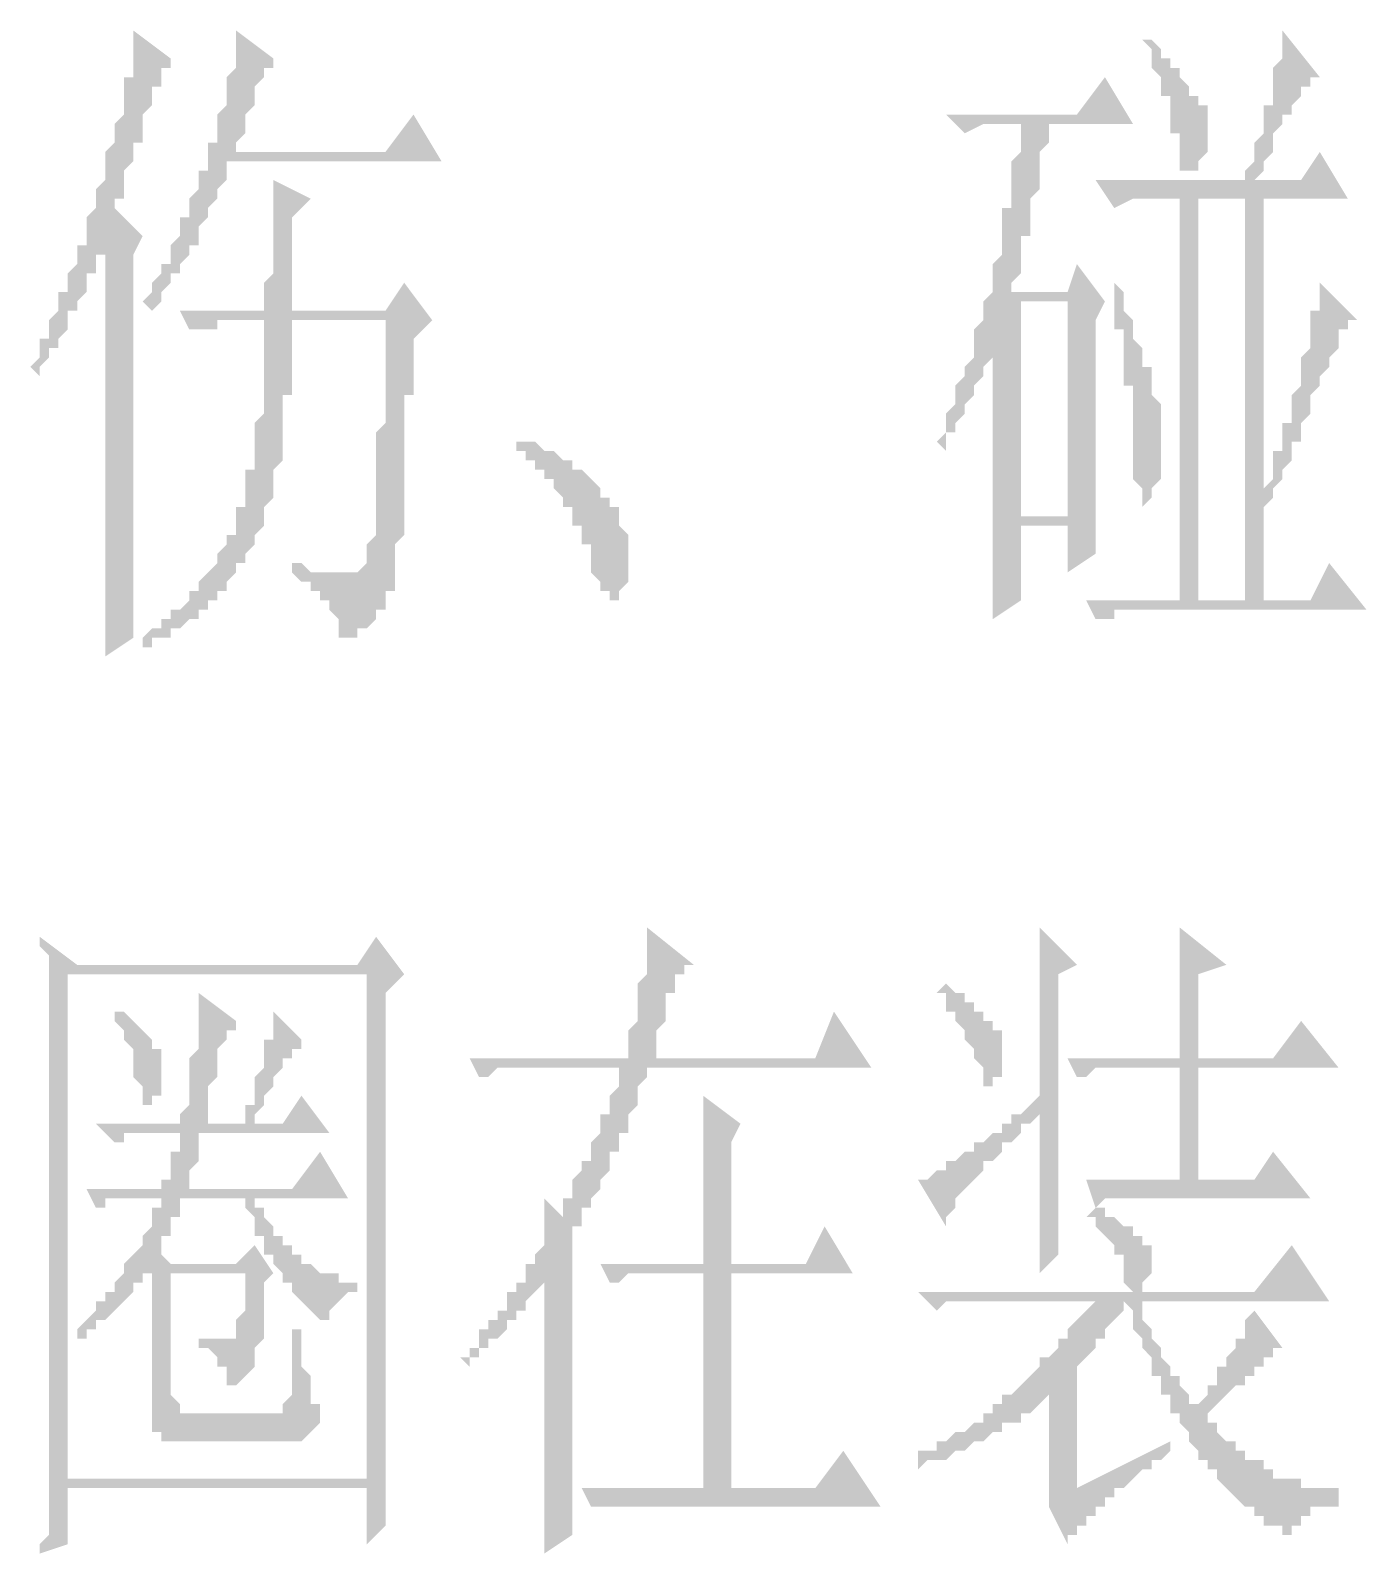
# Model space of a CAD drawing. Header units: millimetres. Extents: x 0 to 275, y 0 to 194.
# Drawn here: x 206.12 to 215.2, y 100.94 to 111.29 of the extents above; entities that cross this region are included whole.
import ezdxf

# ---------------------------------------------------------------- set-up
doc = ezdxf.new("R2010")
doc.units = ezdxf.units.MM

msp = doc.modelspace()

# ---------------------------------------------------------------- hatches: boundary and pattern name
h = msp.add_hatch(color=0)
h.paths.add_polyline_path([(206.629, 107.039833), (206.8195, 107.166833), (206.8195, 109.770333), (206.883, 109.897333), (206.6925, 110.087833), (206.6925, 110.151333), (206.756, 110.151333), (206.756, 110.214833), (206.756, 110.278333), (206.756, 110.341833), (206.8195, 110.405333), (206.8195, 110.468833), (206.8195, 110.532333), (206.883, 110.532333), (206.883, 110.595833), (206.883, 110.659333), (206.883, 110.722833), (206.9465, 110.786333), (206.9465, 110.849833), (206.9465, 110.913333), (207.01, 110.913333), (207.01, 110.976833), (207.01, 111.040333), (207.0735, 111.040333), (207.0735, 111.103833), (206.8195, 111.294333), (206.8195, 111.230833), (206.8195, 111.167333), (206.8195, 111.103833), (206.8195, 111.040333), (206.8195, 110.976833), (206.756, 110.976833), (206.756, 110.913333), (206.756, 110.849833), (206.756, 110.786333), (206.756, 110.722833), (206.6925, 110.659333), (206.6925, 110.595833), (206.6925, 110.532333), (206.629, 110.468833), (206.629, 110.405333), (206.629, 110.341833), (206.629, 110.278333), (206.5655, 110.214833), (206.5655, 110.151333), (206.5655, 110.087833), (206.502, 110.024333), (206.502, 109.960833), (206.502, 109.897333), (206.502, 109.833833), (206.4385, 109.833833), (206.4385, 109.770333), (206.4385, 109.706833), (206.375, 109.643333), (206.375, 109.579833), (206.375, 109.516333), (206.3115, 109.516333), (206.3115, 109.452833), (206.3115, 109.389333), (206.248, 109.325833), (206.248, 109.262333), (206.248, 109.198833), (206.1845, 109.198833), (206.1845, 109.135333), (206.1845, 109.071833), (206.121, 109.008333), (206.1845, 108.944833), (206.1845, 109.008333), (206.248, 109.071833), (206.248, 109.135333), (206.3115, 109.135333), (206.3115, 109.198833), (206.375, 109.262333), (206.375, 109.325833), (206.375, 109.389333), (206.4385, 109.389333), (206.4385, 109.452833), (206.502, 109.516333), (206.502, 109.579833), (206.502, 109.643333), (206.5655, 109.643333), (206.5655, 109.706833), (206.5655, 109.770333), (206.629, 109.770333), (206.629, 109.833833), (206.629, 109.897333), (206.629, 107.992333), (206.629, 107.928833), (206.629, 107.865333), (206.629, 107.801833), (206.629, 107.738333), (206.629, 107.674833), (206.629, 107.611333), (206.629, 107.547833), (206.629, 107.484333), (206.629, 107.420833), (206.629, 107.357333), (206.629, 107.293833), (206.629, 107.230333), (206.629, 107.166833), (206.629, 107.103333)])
h.paths.add_polyline_path([(207.518, 111.294333), (207.518, 111.230833), (207.518, 111.167333), (207.518, 111.103833), (207.518, 111.040333), (207.4545, 110.976833), (207.4545, 110.913333), (207.4545, 110.849833), (207.4545, 110.786333), (207.391, 110.722833), (207.391, 110.659333), (207.391, 110.595833), (207.391, 110.532333), (207.3275, 110.532333), (207.3275, 110.468833), (207.3275, 110.405333), (207.3275, 110.341833), (207.264, 110.341833), (207.264, 110.278333), (207.264, 110.214833), (207.2005, 110.151333), (207.2005, 110.087833), (207.2005, 110.024333), (207.137, 110.024333), (207.137, 109.960833), (207.137, 109.897333), (207.0735, 109.833833), (207.0735, 109.770333), (207.0735, 109.706833), (207.01, 109.706833), (207.01, 109.643333), (206.9465, 109.579833), (206.9465, 109.516333), (206.883, 109.452833), (206.9465, 109.389333), (207.01, 109.452833), (207.01, 109.516333), (207.0735, 109.579833), (207.0735, 109.643333), (207.137, 109.643333), (207.137, 109.706833), (207.2005, 109.770333), (207.2005, 109.833833), (207.264, 109.833833), (207.264, 109.897333), (207.264, 109.960833), (207.3275, 110.024333), (207.3275, 110.087833), (207.391, 110.151333), (207.391, 110.214833), (207.4545, 110.278333), (207.4545, 110.341833), (207.4545, 110.405333), (207.518, 110.405333), (208.915, 110.405333), (208.7245, 110.722833), (208.534, 110.468833), (207.518, 110.468833), (207.518, 110.532333), (207.5815, 110.595833), (207.5815, 110.659333), (207.5815, 110.722833), (207.645, 110.786333), (207.645, 110.849833), (207.645, 110.913333), (207.7085, 110.976833), (207.7085, 111.040333), (207.772, 111.040333), (207.772, 111.103833)])
h.paths.add_polyline_path([(207.7085, 109.389333), (207.137, 109.389333), (207.2005, 109.262333), (207.264, 109.262333), (207.3275, 109.262333), (207.391, 109.262333), (207.391, 109.325833), (207.4545, 109.325833), (207.7085, 109.325833), (207.7085, 109.262333), (207.7085, 109.198833), (207.7085, 109.135333), (207.7085, 109.071833), (207.7085, 109.008333), (207.7085, 108.944833), (207.7085, 108.881333), (207.7085, 108.817833), (207.7085, 108.754333), (207.7085, 108.690833), (207.645, 108.627333), (207.645, 108.563833), (207.645, 108.500333), (207.645, 108.436833), (207.645, 108.373333), (207.645, 108.309833), (207.5815, 108.309833), (207.5815, 108.246333), (207.5815, 108.182833), (207.5815, 108.119333), (207.5815, 108.055833), (207.518, 108.055833), (207.518, 107.992333), (207.518, 107.928833), (207.518, 107.865333), (207.4545, 107.865333), (207.4545, 107.801833), (207.391, 107.738333), (207.391, 107.674833), (207.3275, 107.611333), (207.264, 107.547833), (207.264, 107.484333), (207.2005, 107.484333), (207.2005, 107.420833), (207.137, 107.357333), (207.0735, 107.357333), (207.0735, 107.293833), (207.01, 107.293833), (207.01, 107.230333), (206.9465, 107.230333), (206.883, 107.166833), (206.883, 107.103333), (206.9465, 107.103333), (206.9465, 107.166833), (207.01, 107.166833), (207.0735, 107.166833), (207.0735, 107.230333), (207.137, 107.230333), (207.2005, 107.293833), (207.264, 107.293833), (207.264, 107.357333), (207.3275, 107.357333), (207.3275, 107.420833), (207.391, 107.420833), (207.391, 107.484333), (207.4545, 107.484333), (207.4545, 107.547833), (207.518, 107.611333), (207.518, 107.674833), (207.5815, 107.674833), (207.5815, 107.738333), (207.645, 107.801833), (207.645, 107.865333), (207.7085, 107.928833), (207.7085, 107.992333), (207.7085, 108.055833), (207.772, 108.119333), (207.772, 108.182833), (207.772, 108.246333), (207.772, 108.309833), (207.8355, 108.373333), (207.8355, 108.436833), (207.8355, 108.500333), (207.8355, 108.563833), (207.8355, 108.627333), (207.8355, 108.690833), (207.8355, 108.754333), (207.8355, 108.817833), (207.899, 108.817833), (207.899, 108.881333), (207.899, 108.944833), (207.899, 109.008333), (207.899, 109.071833), (207.899, 109.135333), (207.899, 109.198833), (207.899, 109.262333), (207.899, 109.325833), (208.534, 109.325833), (208.534, 109.198833), (208.534, 109.135333), (208.534, 109.071833), (208.534, 109.008333), (208.534, 108.944833), (208.534, 108.881333), (208.534, 108.817833), (208.534, 108.754333), (208.534, 108.690833), (208.534, 108.627333), (208.4705, 108.563833), (208.4705, 108.500333), (208.4705, 108.436833), (208.4705, 108.373333), (208.4705, 108.309833), (208.4705, 108.246333), (208.4705, 108.182833), (208.4705, 108.119333), (208.4705, 108.055833), (208.4705, 107.992333), (208.4705, 107.928833), (208.4705, 107.865333), (208.407, 107.801833), (208.407, 107.738333), (208.407, 107.674833), (208.3435, 107.611333), (208.28, 107.611333), (208.2165, 107.611333), (208.153, 107.611333), (208.0895, 107.611333), (208.026, 107.611333), (207.9625, 107.674833), (207.899, 107.674833), (207.899, 107.611333), (207.9625, 107.547833), (208.026, 107.547833), (208.026, 107.484333), (208.0895, 107.484333), (208.0895, 107.420833), (208.153, 107.420833), (208.153, 107.357333), (208.2165, 107.293833), (208.2165, 107.230333), (208.2165, 107.166833), (208.28, 107.166833), (208.3435, 107.166833), (208.3435, 107.230333), (208.407, 107.230333), (208.4705, 107.293833), (208.4705, 107.357333), (208.534, 107.357333), (208.534, 107.420833), (208.534, 107.484333), (208.5975, 107.484333), (208.5975, 107.547833), (208.5975, 107.611333), (208.5975, 107.674833), (208.5975, 107.738333), (208.5975, 107.801833), (208.661, 107.865333), (208.661, 107.928833), (208.661, 107.992333), (208.661, 108.055833), (208.661, 108.119333), (208.661, 108.182833), (208.661, 108.246333), (208.661, 108.309833), (208.661, 108.373333), (208.661, 108.436833), (208.661, 108.500333), (208.661, 108.563833), (208.661, 108.627333), (208.661, 108.690833), (208.661, 108.754333), (208.661, 108.817833), (208.7245, 108.817833), (208.7245, 108.881333), (208.7245, 108.944833), (208.7245, 109.008333), (208.7245, 109.071833), (208.7245, 109.135333), (208.7245, 109.198833), (208.8515, 109.325833), (208.661, 109.579833), (208.534, 109.389333), (207.899, 109.389333), (207.899, 109.452833), (207.899, 109.516333), (207.899, 109.579833), (207.899, 109.643333), (207.899, 109.706833), (207.899, 109.770333), (207.899, 109.833833), (207.899, 109.897333), (207.899, 109.960833), (207.899, 110.024333), (208.026, 110.151333), (207.772, 110.278333), (207.772, 110.214833), (207.772, 110.151333), (207.772, 110.087833), (207.772, 110.024333), (207.772, 109.960833), (207.772, 109.897333), (207.772, 109.833833), (207.772, 109.770333), (207.772, 109.706833), (207.772, 109.643333), (207.7085, 109.579833), (207.7085, 109.516333), (207.7085, 109.452833)])
h = msp.add_hatch(color=0)
h.paths.add_polyline_path([(213.36, 110.278333), (213.487, 110.087833), (213.614, 110.151333), (213.9315, 110.151333), (213.9315, 107.420833), (213.2965, 107.420833), (213.36, 107.293833), (213.4235, 107.293833), (213.487, 107.293833), (213.487, 107.357333), (213.5505, 107.357333), (213.614, 107.357333), (215.2015, 107.357333), (214.9475, 107.674833), (214.8205, 107.420833), (214.503, 107.420833), (214.503, 108.055833), (214.5665, 108.119333), (214.5665, 108.182833), (214.63, 108.246333), (214.63, 108.309833), (214.6935, 108.373333), (214.6935, 108.436833), (214.6935, 108.500333), (214.757, 108.500333), (214.757, 108.563833), (214.757, 108.627333), (214.8205, 108.690833), (214.8205, 108.754333), (214.8205, 108.817833), (214.884, 108.881333), (214.884, 108.944833), (214.9475, 109.008333), (214.9475, 109.071833), (215.011, 109.135333), (215.011, 109.198833), (215.011, 109.262333), (215.0745, 109.262333), (215.0745, 109.325833), (215.138, 109.325833), (214.884, 109.579833), (214.884, 109.516333), (214.884, 109.452833), (214.884, 109.389333), (214.8205, 109.389333), (214.8205, 109.325833), (214.8205, 109.262333), (214.8205, 109.198833), (214.8205, 109.135333), (214.757, 109.071833), (214.757, 109.008333), (214.757, 108.944833), (214.757, 108.881333), (214.6935, 108.817833), (214.6935, 108.754333), (214.6935, 108.690833), (214.6935, 108.627333), (214.63, 108.627333), (214.63, 108.563833), (214.63, 108.500333), (214.63, 108.436833), (214.5665, 108.436833), (214.5665, 108.373333), (214.5665, 108.309833), (214.5665, 108.246333), (214.503, 108.182833), (214.503, 110.151333), (215.0745, 110.151333), (214.884, 110.468833), (214.757, 110.278333), (214.4395, 110.278333), (214.503, 110.341833), (214.503, 110.405333), (214.5665, 110.468833), (214.5665, 110.532333), (214.5665, 110.595833), (214.63, 110.659333), (214.63, 110.722833), (214.6935, 110.722833), (214.6935, 110.786333), (214.757, 110.849833), (214.757, 110.913333), (214.8205, 110.913333), (214.8205, 110.976833), (214.884, 110.976833), (214.63, 111.294333), (214.63, 111.230833), (214.63, 111.167333), (214.63, 111.103833), (214.5665, 111.040333), (214.5665, 110.976833), (214.5665, 110.913333), (214.5665, 110.849833), (214.5665, 110.786333), (214.503, 110.786333), (214.503, 110.722833), (214.503, 110.659333), (214.503, 110.595833), (214.4395, 110.532333), (214.4395, 110.468833), (214.4395, 110.405333), (214.376, 110.341833), (214.376, 110.278333)])
h.paths.add_polyline_path([(214.0585, 110.151333), (214.376, 110.151333), (214.376, 107.420833), (214.0585, 107.420833)])
h.paths.add_polyline_path([(213.741, 111.230833), (213.6775, 111.230833), (213.741, 111.167333), (213.741, 111.103833), (213.741, 111.040333), (213.8045, 110.976833), (213.8045, 110.913333), (213.8045, 110.849833), (213.868, 110.849833), (213.868, 110.786333), (213.868, 110.722833), (213.868, 110.659333), (213.868, 110.595833), (213.9315, 110.595833), (213.9315, 110.532333), (213.9315, 110.468833), (213.9315, 110.405333), (213.9315, 110.341833), (213.995, 110.341833), (213.995, 110.278333), (213.995, 110.341833), (214.0585, 110.341833), (214.0585, 110.405333), (214.122, 110.468833), (214.122, 110.532333), (214.122, 110.595833), (214.122, 110.659333), (214.122, 110.722833), (214.122, 110.786333), (214.0585, 110.786333), (214.0585, 110.849833), (213.995, 110.849833), (213.995, 110.913333), (213.9315, 110.976833), (213.9315, 111.040333), (213.868, 111.040333), (213.868, 111.103833), (213.8045, 111.103833), (213.8045, 111.167333)])
h.paths.add_polyline_path([(213.487, 109.579833), (213.487, 109.516333), (213.487, 109.452833), (213.487, 109.389333), (213.487, 109.325833), (213.487, 109.262333), (213.5505, 109.262333), (213.5505, 109.198833), (213.5505, 109.135333), (213.5505, 109.071833), (213.5505, 109.008333), (213.5505, 108.944833), (213.5505, 108.881333), (213.614, 108.881333), (213.614, 108.817833), (213.614, 108.754333), (213.614, 108.690833), (213.614, 108.627333), (213.614, 108.563833), (213.614, 108.500333), (213.614, 108.436833), (213.614, 108.373333), (213.614, 108.309833), (213.614, 108.246333), (213.6775, 108.182833), (213.6775, 108.119333), (213.6775, 108.055833), (213.741, 108.119333), (213.741, 108.182833), (213.8045, 108.246333), (213.8045, 108.309833), (213.8045, 108.373333), (213.8045, 108.436833), (213.8045, 108.500333), (213.8045, 108.563833), (213.8045, 108.627333), (213.8045, 108.690833), (213.8045, 108.754333), (213.741, 108.817833), (213.741, 108.881333), (213.741, 108.944833), (213.741, 109.008333), (213.6775, 109.008333), (213.6775, 109.071833), (213.6775, 109.135333), (213.614, 109.198833), (213.614, 109.262333), (213.614, 109.325833), (213.5505, 109.389333), (213.5505, 109.452833), (213.5505, 109.516333)])
h.paths.add_polyline_path([(212.852, 109.452833), (213.1695, 109.452833), (213.1695, 107.992333), (212.852, 107.992333)])
h.paths.add_polyline_path([(212.6615, 107.293833), (212.852, 107.420833), (212.852, 107.928833), (213.1695, 107.928833), (213.1695, 107.611333), (213.36, 107.738333), (213.36, 107.801833), (213.36, 107.865333), (213.36, 107.928833), (213.36, 107.992333), (213.36, 108.055833), (213.36, 108.119333), (213.36, 108.182833), (213.36, 108.246333), (213.36, 108.309833), (213.36, 108.373333), (213.36, 108.436833), (213.36, 108.500333), (213.36, 108.563833), (213.36, 108.627333), (213.36, 108.690833), (213.36, 108.754333), (213.36, 108.817833), (213.36, 108.881333), (213.36, 108.944833), (213.36, 109.008333), (213.36, 109.071833), (213.36, 109.135333), (213.36, 109.198833), (213.36, 109.325833), (213.4235, 109.452833), (213.233, 109.706833), (213.1695, 109.516333), (212.7885, 109.516333), (212.7885, 109.579833), (212.852, 109.643333), (212.852, 109.706833), (212.852, 109.770333), (212.852, 109.833833), (212.852, 109.897333), (212.9155, 109.897333), (212.9155, 109.960833), (212.9155, 110.024333), (212.9155, 110.087833), (212.9155, 110.151333), (212.979, 110.214833), (212.979, 110.278333), (212.979, 110.341833), (212.979, 110.405333), (212.979, 110.468833), (213.0425, 110.532333), (213.0425, 110.595833), (213.0425, 110.659333), (213.614, 110.659333), (213.4235, 110.976833), (213.233, 110.722833), (212.344, 110.722833), (212.471, 110.595833), (212.598, 110.659333), (212.852, 110.659333), (212.852, 110.595833), (212.852, 110.532333), (212.852, 110.468833), (212.7885, 110.405333), (212.7885, 110.341833), (212.7885, 110.278333), (212.7885, 110.214833), (212.7885, 110.151333), (212.7885, 110.087833), (212.725, 110.087833), (212.725, 110.024333), (212.725, 109.960833), (212.725, 109.897333), (212.725, 109.833833), (212.725, 109.770333), (212.6615, 109.706833), (212.6615, 109.643333), (212.6615, 109.579833), (212.6615, 109.516333), (212.598, 109.452833), (212.598, 109.389333), (212.598, 109.325833), (212.5345, 109.262333), (212.5345, 109.198833), (212.5345, 109.135333), (212.5345, 109.071833), (212.471, 109.008333), (212.471, 108.944833), (212.4075, 108.881333), (212.4075, 108.817833), (212.4075, 108.754333), (212.344, 108.690833), (212.344, 108.627333), (212.344, 108.563833), (212.2805, 108.500333), (212.344, 108.436833), (212.344, 108.500333), (212.344, 108.563833), (212.4075, 108.563833), (212.4075, 108.627333), (212.471, 108.690833), (212.471, 108.754333), (212.5345, 108.817833), (212.5345, 108.881333), (212.598, 108.944833), (212.598, 109.008333), (212.6615, 109.071833), (212.6615, 109.135333), (212.6615, 109.071833), (212.6615, 109.008333), (212.6615, 108.944833), (212.6615, 108.881333), (212.6615, 108.817833), (212.6615, 108.754333), (212.6615, 108.690833), (212.6615, 108.627333), (212.6615, 108.563833), (212.6615, 108.500333), (212.6615, 108.436833), (212.6615, 108.373333), (212.6615, 108.309833), (212.6615, 108.246333), (212.6615, 108.182833), (212.6615, 108.119333), (212.6615, 108.055833), (212.6615, 107.992333), (212.6615, 107.928833), (212.6615, 107.865333), (212.6615, 107.801833), (212.6615, 107.738333), (212.6615, 107.674833), (212.6615, 107.611333), (212.6615, 107.547833), (212.6615, 107.484333), (212.6615, 107.420833), (212.6615, 107.357333)])
h = msp.add_hatch(color=0)
h.dxf.hatch_style = 2
h.paths.add_polyline_path([(209.423, 108.436833), (209.423, 108.500333), (209.4865, 108.500333), (209.55, 108.500333), (209.6135, 108.436833), (209.677, 108.436833), (209.7405, 108.373333), (209.804, 108.373333), (209.804, 108.309833), (209.8675, 108.309833), (209.931, 108.246333), (209.9945, 108.182833), (209.9945, 108.119333), (210.058, 108.119333), (210.058, 108.055833), (210.1215, 108.055833), (210.1215, 107.992333), (210.1215, 107.928833), (210.185, 107.865333), (210.185, 107.801833), (210.185, 107.738333), (210.185, 107.674833), (210.185, 107.611333), (210.185, 107.547833), (210.1215, 107.484333), (210.1215, 107.420833), (210.058, 107.420833), (210.058, 107.484333), (209.9945, 107.484333), (209.9945, 107.547833), (209.931, 107.611333), (209.931, 107.674833), (209.931, 107.738333), (209.931, 107.801833), (209.8675, 107.801833), (209.8675, 107.865333), (209.8675, 107.928833), (209.804, 107.928833), (209.804, 107.992333), (209.804, 108.055833), (209.7405, 108.055833), (209.7405, 108.119333), (209.677, 108.182833), (209.677, 108.246333), (209.6135, 108.246333), (209.6135, 108.309833), (209.55, 108.309833), (209.55, 108.373333), (209.4865, 108.373333), (209.4865, 108.436833)])
h = msp.add_hatch(color=0)
h.paths.add_polyline_path([(209.6135, 103.039333), (209.55, 102.975833), (209.55, 102.912333), (209.4865, 102.912333), (209.4865, 102.848833), (209.4865, 102.785333), (209.423, 102.785333), (209.423, 102.721833), (209.3595, 102.721833), (209.3595, 102.658333), (209.3595, 102.594833), (209.296, 102.594833), (209.296, 102.531333), (209.2325, 102.531333), (209.2325, 102.467833), (209.169, 102.467833), (209.169, 102.404333), (209.169, 102.340833), (209.1055, 102.340833), (209.1055, 102.277333), (209.042, 102.277333), (209.1055, 102.213833), (209.1055, 102.277333), (209.169, 102.277333), (209.169, 102.340833), (209.2325, 102.340833), (209.2325, 102.404333), (209.296, 102.404333), (209.3595, 102.467833), (209.3595, 102.531333), (209.423, 102.531333), (209.423, 102.594833), (209.4865, 102.594833), (209.4865, 102.658333), (209.55, 102.721833), (209.6135, 102.785333), (209.6135, 101.451833), (209.6135, 101.388333), (209.6135, 101.324833), (209.6135, 101.261333), (209.6135, 101.197833), (209.6135, 101.134333), (209.6135, 101.070833), (209.6135, 101.007333), (209.6135, 100.943833), (209.804, 101.070833), (209.804, 103.102833), (209.804, 103.166333), (209.8675, 103.166333), (209.8675, 103.229833), (209.8675, 103.293333), (209.931, 103.293333), (209.931, 103.356833), (209.9945, 103.420333), (209.9945, 103.483833), (210.058, 103.547333), (210.058, 103.610833), (210.058, 103.674333), (210.1215, 103.674333), (210.1215, 103.737833), (210.1215, 103.801333), (210.185, 103.801333), (210.185, 103.864833), (210.185, 103.928333), (210.2485, 103.991833), (210.2485, 104.055333), (210.2485, 104.118833), (210.312, 104.182333), (210.312, 104.245833), (211.836, 104.245833), (211.582, 104.626833), (211.455, 104.309333), (210.3755, 104.309333), (210.3755, 104.372833), (210.3755, 104.436333), (210.3755, 104.499833), (210.439, 104.563333), (210.439, 104.626833), (210.439, 104.690333), (210.439, 104.753833), (210.5025, 104.753833), (210.5025, 104.817333), (210.5025, 104.880833), (210.566, 104.880833), (210.566, 104.944333), (210.6295, 104.944333), (210.312, 105.198333), (210.312, 105.134833), (210.312, 105.071333), (210.312, 105.007833), (210.312, 104.944333), (210.312, 104.880833), (210.2485, 104.817333), (210.2485, 104.753833), (210.2485, 104.690333), (210.2485, 104.626833), (210.2485, 104.563333), (210.185, 104.499833), (210.185, 104.436333), (210.185, 104.372833), (210.185, 104.309333), (209.1055, 104.309333), (209.169, 104.182333), (209.2325, 104.182333), (209.296, 104.245833), (209.3595, 104.245833), (209.423, 104.245833), (210.1215, 104.245833), (210.1215, 104.182333), (210.1215, 104.118833), (210.058, 104.055333), (210.058, 103.991833), (210.058, 103.928333), (209.9945, 103.928333), (209.9945, 103.864833), (209.9945, 103.801333), (209.931, 103.737833), (209.931, 103.674333), (209.931, 103.610833), (209.8675, 103.610833), (209.8675, 103.547333), (209.804, 103.483833), (209.804, 103.420333), (209.804, 103.356833), (209.7405, 103.356833), (209.7405, 103.293333), (209.7405, 103.229833), (209.6135, 103.356833), (209.6135, 103.293333), (209.6135, 103.229833), (209.6135, 103.166333), (209.6135, 103.102833)])
h.paths.add_polyline_path([(210.693, 103.547333), (210.693, 102.912333), (209.9945, 102.912333), (210.058, 102.785333), (210.1215, 102.785333), (210.185, 102.848833), (210.2485, 102.848833), (210.312, 102.848833), (210.693, 102.848833), (210.693, 101.388333), (209.8675, 101.388333), (209.931, 101.261333), (209.9945, 101.261333), (210.058, 101.261333), (210.1215, 101.261333), (210.185, 101.261333), (211.8995, 101.261333), (211.6455, 101.642333), (211.455, 101.388333), (210.8835, 101.388333), (210.8835, 102.848833), (211.709, 102.848833), (211.5185, 103.166333), (211.3915, 102.912333), (210.8835, 102.912333), (210.8835, 103.737833), (210.947, 103.864833), (210.693, 104.055333), (210.693, 103.991833), (210.693, 103.928333), (210.693, 103.864833), (210.693, 103.801333), (210.693, 103.737833), (210.693, 103.674333), (210.693, 103.610833)])
h = msp.add_hatch(color=0)
h.paths.add_polyline_path([(212.344, 104.817333), (212.2805, 104.753833), (212.344, 104.753833), (212.344, 104.690333), (212.344, 104.626833), (212.4075, 104.626833), (212.4075, 104.563333), (212.471, 104.499833), (212.471, 104.436333), (212.5345, 104.372833), (212.5345, 104.309333), (212.598, 104.245833), (212.598, 104.182333), (212.598, 104.118833), (212.6615, 104.118833), (212.6615, 104.182333), (212.725, 104.182333), (212.725, 104.245833), (212.725, 104.309333), (212.725, 104.372833), (212.725, 104.436333), (212.725, 104.499833), (212.6615, 104.499833), (212.6615, 104.563333), (212.598, 104.563333), (212.598, 104.626833), (212.5345, 104.626833), (212.5345, 104.690333), (212.471, 104.690333), (212.471, 104.753833), (212.4075, 104.753833)])
h.paths.add_polyline_path([(213.106, 104.880833), (213.233, 104.944333), (212.979, 105.198333), (212.979, 105.134833), (212.979, 105.071333), (212.979, 105.007833), (212.979, 104.944333), (212.979, 104.880833), (212.979, 104.817333), (212.979, 104.753833), (212.979, 104.690333), (212.979, 104.626833), (212.979, 104.563333), (212.979, 104.499833), (212.979, 104.436333), (212.979, 104.372833), (212.979, 104.309333), (212.979, 104.245833), (212.979, 104.182333), (212.979, 104.118833), (212.979, 104.055333), (212.9155, 103.991833), (212.852, 103.928333), (212.7885, 103.928333), (212.7885, 103.864833), (212.725, 103.864833), (212.725, 103.801333), (212.6615, 103.801333), (212.598, 103.737833), (212.5345, 103.737833), (212.5345, 103.674333), (212.471, 103.674333), (212.4075, 103.610833), (212.344, 103.610833), (212.344, 103.547333), (212.2805, 103.547333), (212.217, 103.483833), (212.1535, 103.483833), (212.344, 103.166333), (212.344, 103.229833), (212.4075, 103.293333), (212.4075, 103.356833), (212.471, 103.420333), (212.5345, 103.483833), (212.598, 103.547333), (212.598, 103.610833), (212.6615, 103.610833), (212.725, 103.674333), (212.725, 103.737833), (212.7885, 103.737833), (212.852, 103.801333), (212.852, 103.864833), (212.9155, 103.864833), (212.979, 103.928333), (212.979, 103.864833), (212.979, 103.801333), (212.979, 103.737833), (212.979, 103.674333), (212.979, 103.610833), (212.979, 103.547333), (212.979, 103.483833), (212.979, 103.420333), (212.979, 103.356833), (212.979, 103.293333), (212.979, 103.229833), (212.979, 103.166333), (212.979, 103.102833), (212.979, 103.039333), (212.979, 102.975833), (212.979, 102.912333), (212.979, 102.848833), (213.106, 102.975833)])
h.paths.add_polyline_path([(213.1695, 104.309333), (213.233, 104.182333), (213.2965, 104.182333), (213.36, 104.245833), (213.4235, 104.245833), (213.487, 104.245833), (213.9315, 104.245833), (213.9315, 103.483833), (213.2965, 103.483833), (213.36, 103.293333), (213.4235, 103.356833), (213.487, 103.356833), (213.5505, 103.356833), (213.614, 103.356833), (214.8205, 103.356833), (214.5665, 103.674333), (214.4395, 103.483833), (214.0585, 103.483833), (214.0585, 104.245833), (215.011, 104.245833), (214.757, 104.563333), (214.5665, 104.309333), (214.0585, 104.309333), (214.0585, 104.880833), (214.249, 104.944333), (213.9315, 105.198333), (213.9315, 105.134833), (213.9315, 105.071333), (213.9315, 105.007833), (213.9315, 104.944333), (213.9315, 104.880833), (213.9315, 104.817333), (213.9315, 104.753833), (213.9315, 104.690333), (213.9315, 104.626833), (213.9315, 104.563333), (213.9315, 104.499833), (213.9315, 104.436333), (213.9315, 104.372833), (213.9315, 104.309333)])
h.paths.add_polyline_path([(213.614, 102.721833), (212.1535, 102.721833), (212.2805, 102.594833), (212.344, 102.658333), (212.4075, 102.658333), (212.471, 102.658333), (212.5345, 102.658333), (213.36, 102.658333), (213.2965, 102.594833), (213.233, 102.531333), (213.1695, 102.467833), (213.1695, 102.404333), (213.106, 102.404333), (213.106, 102.340833), (213.0425, 102.277333), (212.979, 102.277333), (212.979, 102.213833), (212.9155, 102.150333), (212.852, 102.086833), (212.7885, 102.023333), (212.725, 102.023333), (212.725, 101.959833), (212.6615, 101.959833), (212.6615, 101.896333), (212.598, 101.896333), (212.598, 101.832833), (212.5345, 101.832833), (212.471, 101.769333), (212.4075, 101.769333), (212.344, 101.705833), (212.2805, 101.705833), (212.2805, 101.642333), (212.217, 101.642333), (212.1535, 101.642333), (212.1535, 101.515333), (212.217, 101.578833), (212.2805, 101.578833), (212.344, 101.578833), (212.4075, 101.642333), (212.471, 101.642333), (212.5345, 101.705833), (212.598, 101.705833), (212.6615, 101.769333), (212.725, 101.769333), (212.725, 101.832833), (212.7885, 101.832833), (212.852, 101.832833), (212.852, 101.896333), (212.9155, 101.896333), (212.979, 101.959833), (213.0425, 102.023333), (213.0425, 101.515333), (213.0425, 101.451833), (213.0425, 101.388333), (213.0425, 101.324833), (213.0425, 101.261333), (213.1695, 101.007333), (213.1695, 101.070833), (213.233, 101.070833), (213.233, 101.134333), (213.2965, 101.134333), (213.2965, 101.197833), (213.36, 101.197833), (213.36, 101.261333), (213.4235, 101.261333), (213.4235, 101.324833), (213.487, 101.324833), (213.487, 101.388333), (213.5505, 101.388333), (213.614, 101.451833), (213.6775, 101.515333), (213.741, 101.515333), (213.741, 101.578833), (213.8045, 101.578833), (213.868, 101.642333), (213.868, 101.705833), (213.233, 101.388333), (213.233, 102.213833), (213.2965, 102.277333), (213.36, 102.340833), (213.36, 102.404333), (213.4235, 102.404333), (213.4235, 102.467833), (213.487, 102.531333), (213.5505, 102.594833), (213.5505, 102.658333), (213.614, 102.594833), (213.614, 102.531333), (213.614, 102.467833), (213.6775, 102.404333), (213.6775, 102.340833), (213.741, 102.277333), (213.741, 102.213833), (213.741, 102.150333), (213.8045, 102.150333), (213.8045, 102.086833), (213.8045, 102.023333), (213.868, 102.023333), (213.868, 101.959833), (213.868, 101.896333), (213.9315, 101.896333), (213.9315, 101.832833), (213.995, 101.769333), (213.995, 101.705833), (214.0585, 101.642333), (214.0585, 101.578833), (214.122, 101.578833), (214.122, 101.515333), (214.1855, 101.515333), (214.1855, 101.451833), (214.249, 101.388333), (214.3125, 101.324833), (214.376, 101.261333), (214.4395, 101.261333), (214.4395, 101.197833), (214.503, 101.197833), (214.503, 101.134333), (214.5665, 101.134333), (214.63, 101.134333), (214.63, 101.070833), (214.6935, 101.070833), (214.6935, 101.134333), (214.757, 101.134333), (214.757, 101.197833), (214.8205, 101.197833), (214.8205, 101.261333), (214.884, 101.261333), (214.9475, 101.261333), (215.011, 101.261333), (215.011, 101.388333), (214.9475, 101.388333), (214.884, 101.388333), (214.8205, 101.388333), (214.757, 101.388333), (214.757, 101.451833), (214.6935, 101.451833), (214.63, 101.451833), (214.5665, 101.451833), (214.5665, 101.515333), (214.503, 101.515333), (214.503, 101.578833), (214.4395, 101.578833), (214.376, 101.578833), (214.376, 101.642333), (214.3125, 101.642333), (214.3125, 101.705833), (214.249, 101.705833), (214.1855, 101.769333), (214.1855, 101.832833), (214.122, 101.832833), (214.122, 101.896333), (214.0585, 101.896333), (214.122, 101.896333), (214.1855, 101.959833), (214.249, 102.023333), (214.3125, 102.086833), (214.376, 102.086833), (214.376, 102.150333), (214.4395, 102.150333), (214.4395, 102.213833), (214.503, 102.213833), (214.503, 102.277333), (214.5665, 102.277333), (214.5665, 102.340833), (214.63, 102.340833), (214.4395, 102.594833), (214.376, 102.531333), (214.376, 102.467833), (214.376, 102.404333), (214.3125, 102.404333), (214.3125, 102.340833), (214.249, 102.277333), (214.249, 102.213833), (214.1855, 102.213833), (214.1855, 102.150333), (214.1855, 102.086833), (214.122, 102.086833), (214.122, 102.023333), (214.0585, 101.959833), (213.995, 101.959833), (213.995, 102.023333), (213.9315, 102.086833), (213.9315, 102.150333), (213.868, 102.150333), (213.868, 102.213833), (213.8045, 102.277333), (213.8045, 102.340833), (213.741, 102.404333), (213.741, 102.467833), (213.6775, 102.531333), (213.6775, 102.594833), (213.6775, 102.658333), (213.614, 102.658333), (214.9475, 102.658333), (214.6935, 103.039333), (214.4395, 102.721833), (213.6775, 102.721833), (213.6775, 102.785333), (213.741, 102.848833), (213.741, 102.912333), (213.741, 102.975833), (213.741, 103.039333), (213.6775, 103.039333), (213.6775, 103.102833), (213.614, 103.102833), (213.614, 103.166333), (213.5505, 103.166333), (213.487, 103.229833), (213.4235, 103.229833), (213.4235, 103.293333), (213.36, 103.293333), (213.2965, 103.229833), (213.36, 103.229833), (213.36, 103.166333), (213.4235, 103.102833), (213.487, 103.039333), (213.487, 102.975833), (213.5505, 102.975833), (213.5505, 102.912333), (213.5505, 102.848833), (213.5505, 102.785333)])
h = msp.add_hatch(color=0)
h.paths.add_polyline_path([(206.1845, 105.134833), (206.1845, 105.071333), (206.248, 105.007833), (206.248, 104.944333), (206.248, 104.880833), (206.248, 104.817333), (206.248, 104.753833), (206.248, 104.690333), (206.248, 104.626833), (206.248, 104.563333), (206.248, 104.499833), (206.248, 101.705833), (206.248, 101.642333), (206.248, 101.578833), (206.248, 101.515333), (206.248, 101.451833), (206.248, 101.388333), (206.248, 101.324833), (206.248, 101.261333), (206.248, 101.197833), (206.248, 101.134333), (206.248, 101.070833), (206.1845, 101.007333), (206.1845, 100.943833), (206.375, 101.007333), (206.375, 101.388333), (208.407, 101.388333), (208.407, 101.007333), (208.534, 101.134333), (208.534, 101.197833), (208.534, 101.261333), (208.534, 101.324833), (208.534, 101.388333), (208.534, 101.451833), (208.534, 101.515333), (208.534, 101.578833), (208.534, 101.642333), (208.534, 101.705833), (208.534, 104.753833), (208.661, 104.880833), (208.4705, 105.134833), (208.3435, 104.944333), (206.4385, 104.944333)])
h.paths.add_polyline_path([(206.375, 104.880833), (208.407, 104.880833), (208.407, 101.451833), (206.375, 101.451833)])
h.paths.add_polyline_path([(206.756, 104.626833), (206.6925, 104.626833), (206.6925, 104.563333), (206.756, 104.499833), (206.756, 104.436333), (206.8195, 104.372833), (206.8195, 104.309333), (206.8195, 104.245833), (206.8195, 104.182333), (206.883, 104.118833), (206.883, 104.055333), (206.883, 103.991833), (206.9465, 103.991833), (206.9465, 104.055333), (207.01, 104.055333), (207.01, 104.118833), (207.01, 104.182333), (207.01, 104.245833), (207.01, 104.309333), (207.01, 104.372833), (206.9465, 104.372833), (206.9465, 104.436333), (206.883, 104.499833), (206.8195, 104.563333)])
h.paths.add_polyline_path([(207.01, 103.420333), (206.502, 103.420333), (206.5655, 103.293333), (206.629, 103.293333), (206.629, 103.356833), (206.6925, 103.356833), (206.756, 103.356833), (206.8195, 103.356833), (207.01, 103.356833), (207.01, 103.293333), (206.9465, 103.293333), (206.9465, 103.229833), (206.9465, 103.166333), (206.883, 103.102833), (206.883, 103.039333), (206.8195, 102.975833), (206.756, 102.912333), (206.756, 102.848833), (206.6925, 102.785333), (206.6925, 102.721833), (206.629, 102.721833), (206.629, 102.658333), (206.5655, 102.658333), (206.5655, 102.594833), (206.502, 102.531333), (206.4385, 102.467833), (206.4385, 102.404333), (206.502, 102.404333), (206.502, 102.467833), (206.5655, 102.467833), (206.5655, 102.531333), (206.629, 102.531333), (206.6925, 102.594833), (206.756, 102.658333), (206.8195, 102.721833), (206.8195, 102.785333), (206.883, 102.785333), (206.883, 102.848833), (206.9465, 102.848833), (206.9465, 102.912333), (206.9465, 102.023333), (206.9465, 101.959833), (206.9465, 101.896333), (206.9465, 101.832833), (206.9465, 101.769333), (207.01, 101.769333), (207.01, 101.705833), (207.0735, 101.705833), (207.8355, 101.705833), (207.899, 101.705833), (207.9625, 101.705833), (208.026, 101.769333), (208.0895, 101.832833), (208.0895, 101.896333), (208.0895, 101.959833), (208.026, 101.959833), (208.026, 102.023333), (208.026, 102.086833), (208.026, 102.150333), (207.9625, 102.213833), (207.9625, 102.277333), (207.9625, 102.340833), (207.9625, 102.404333), (207.9625, 102.467833), (207.899, 102.467833), (207.899, 102.404333), (207.899, 102.340833), (207.899, 102.277333), (207.899, 102.213833), (207.899, 102.150333), (207.899, 102.086833), (207.899, 102.023333), (207.8355, 101.959833), (207.8355, 101.896333), (207.772, 101.896333), (207.2005, 101.896333), (207.137, 101.896333), (207.137, 101.959833), (207.0735, 102.023333), (207.0735, 102.086833), (207.0735, 102.848833), (207.5815, 102.848833), (207.5815, 102.785333), (207.5815, 102.721833), (207.5815, 102.658333), (207.5815, 102.594833), (207.518, 102.531333), (207.518, 102.467833), (207.518, 102.404333), (207.4545, 102.404333), (207.391, 102.404333), (207.3275, 102.404333), (207.264, 102.404333), (207.264, 102.340833), (207.3275, 102.340833), (207.391, 102.277333), (207.391, 102.213833), (207.4545, 102.213833), (207.4545, 102.150333), (207.4545, 102.086833), (207.518, 102.086833), (207.5815, 102.150333), (207.645, 102.213833), (207.645, 102.277333), (207.645, 102.340833), (207.7085, 102.404333), (207.7085, 102.467833), (207.7085, 102.531333), (207.7085, 102.594833), (207.7085, 102.658333), (207.7085, 102.721833), (207.7085, 102.785333), (207.772, 102.848833), (207.645, 103.039333), (207.518, 102.912333), (207.0735, 102.912333), (207.01, 102.975833), (207.01, 103.039333), (207.01, 103.102833), (207.0735, 103.102833), (207.0735, 103.166333), (207.0735, 103.229833), (207.137, 103.229833), (207.137, 103.293333), (207.137, 103.356833), (207.5815, 103.356833), (207.5815, 103.293333), (207.645, 103.229833), (207.645, 103.166333), (207.645, 103.102833), (207.7085, 103.102833), (207.7085, 103.039333), (207.7085, 102.975833), (207.772, 102.975833), (207.772, 102.912333), (207.8355, 102.848833), (207.8355, 102.785333), (207.899, 102.785333), (207.899, 102.721833), (207.9625, 102.658333), (208.026, 102.594833), (208.0895, 102.531333), (208.153, 102.531333), (208.153, 102.594833), (208.2165, 102.658333), (208.28, 102.721833), (208.3435, 102.721833), (208.3435, 102.785333), (208.28, 102.785333), (208.2165, 102.785333), (208.2165, 102.848833), (208.153, 102.848833), (208.0895, 102.848833), (208.026, 102.912333), (207.9625, 102.912333), (207.9625, 102.975833), (207.899, 102.975833), (207.899, 103.039333), (207.8355, 103.039333), (207.8355, 103.102833), (207.772, 103.102833), (207.772, 103.166333), (207.7085, 103.229833), (207.7085, 103.293333), (207.645, 103.293333), (207.645, 103.356833), (208.28, 103.356833), (208.0895, 103.674333), (207.899, 103.420333), (207.2005, 103.420333), (207.2005, 103.483833), (207.2005, 103.547333), (207.264, 103.610833), (207.264, 103.674333), (207.264, 103.737833), (207.264, 103.801333), (208.153, 103.801333), (207.9625, 104.055333), (207.8355, 103.864833), (207.645, 103.864833), (207.645, 103.928333), (207.7085, 103.991833), (207.7085, 104.055333), (207.772, 104.118833), (207.772, 104.182333), (207.8355, 104.245833), (207.8355, 104.309333), (207.899, 104.309333), (207.899, 104.372833), (207.9625, 104.372833), (207.9625, 104.436333), (207.772, 104.626833), (207.772, 104.563333), (207.772, 104.499833), (207.772, 104.436333), (207.7085, 104.436333), (207.7085, 104.372833), (207.7085, 104.309333), (207.7085, 104.245833), (207.645, 104.182333), (207.645, 104.118833), (207.645, 104.055333), (207.645, 103.991833), (207.5815, 103.991833), (207.5815, 103.928333), (207.5815, 103.864833), (207.3275, 103.864833), (207.3275, 103.928333), (207.3275, 103.991833), (207.3275, 104.055333), (207.3275, 104.118833), (207.391, 104.182333), (207.391, 104.245833), (207.391, 104.309333), (207.391, 104.372833), (207.4545, 104.436333), (207.4545, 104.499833), (207.518, 104.499833), (207.518, 104.563333), (207.264, 104.753833), (207.264, 104.690333), (207.264, 104.626833), (207.264, 104.563333), (207.264, 104.499833), (207.264, 104.436333), (207.264, 104.372833), (207.2005, 104.309333), (207.2005, 104.245833), (207.2005, 104.182333), (207.2005, 104.118833), (207.2005, 104.055333), (207.2005, 103.991833), (207.137, 103.928333), (207.137, 103.864833), (206.5655, 103.864833), (206.6925, 103.737833), (206.756, 103.737833), (206.756, 103.801333), (206.8195, 103.801333), (206.883, 103.801333), (206.9465, 103.801333), (207.137, 103.801333), (207.137, 103.737833), (207.137, 103.674333), (207.0735, 103.674333), (207.0735, 103.610833), (207.0735, 103.547333), (207.0735, 103.483833), (207.01, 103.483833)])

doc.saveas('drawing.dxf')
